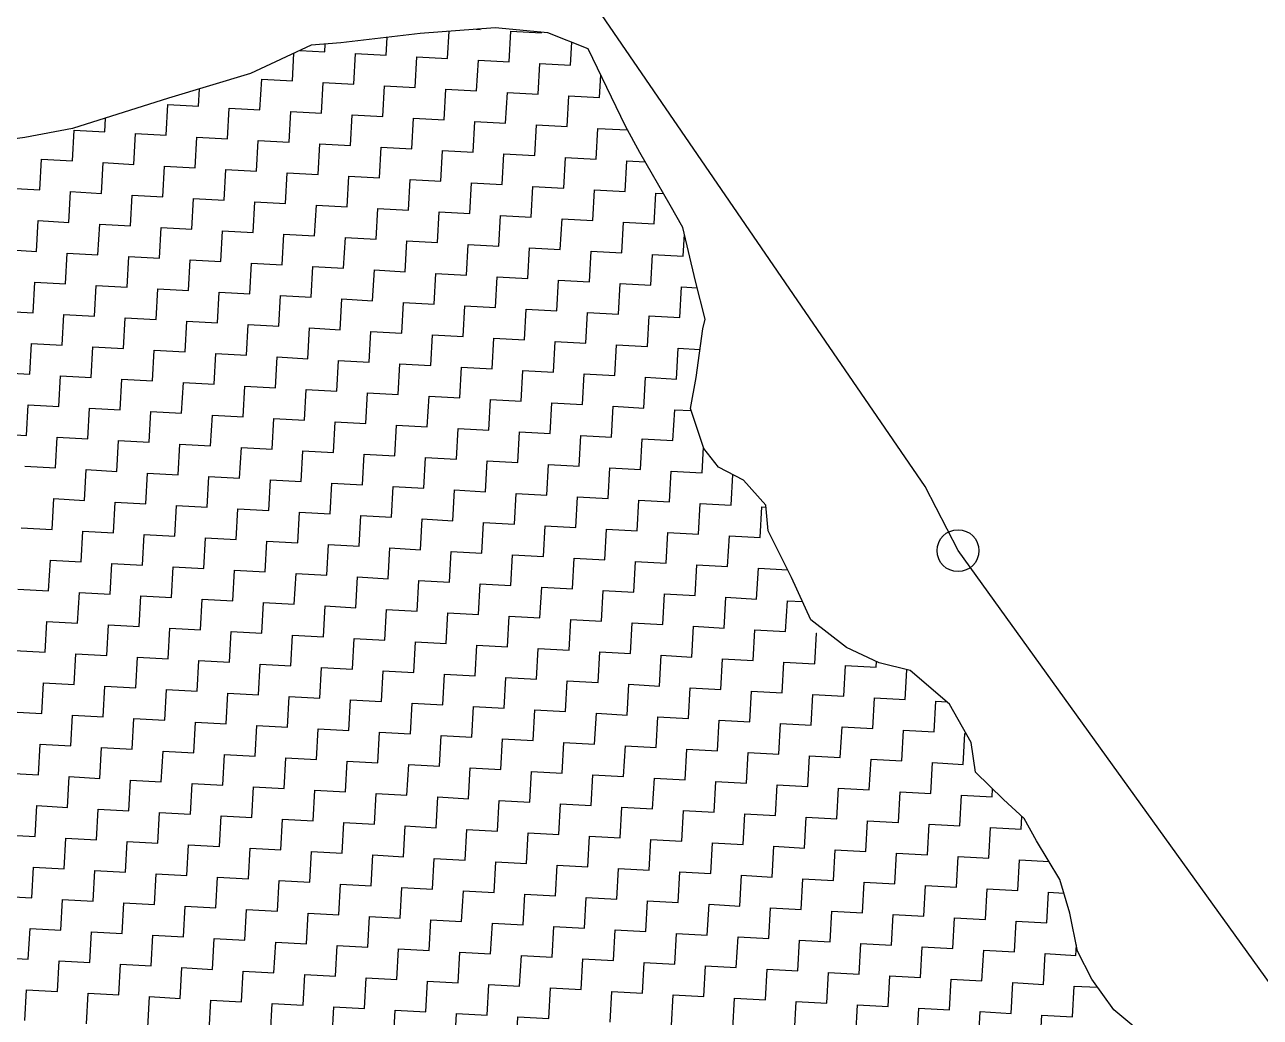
# Model space of a CAD drawing. Header units: metres. Extents: x 277693 to 281059, y 2038920 to 2043234.
# Drawn here: x 279428 to 279935, y 2042213 to 2042620 of the extents above; entities that cross this region are included whole.
import ezdxf

# ---------------------------------------------------------------- set-up
doc = ezdxf.new("R2010")
doc.units = ezdxf.units.M
doc.header["$MEASUREMENT"] = 0
doc.layers.add('POLY_HATCH', color=12, linetype='Continuous')
doc.layers.add('V_BOUND_LINE', color=7, linetype='Continuous')

msp = doc.modelspace()

# ---------------------------------------------------------------- linework, layer by layer
msp.add_circle((279810.73, 2042404.05), 8.59)
at = {"layer": 'POLY_HATCH'}
for p, q in [((279590.08, 2042616.22), (279557.62, 2042612.37)), ((279620.84, 2042618.55), (279590.08, 2042616.22)), ((279642.5, 2042616.55), (279620.84, 2042618.55)), ((279659.07, 2042609.99), (279642.5, 2042616.55)), ((279545.47, 2042611.42), (279520.53, 2042599.87)), ((279557.62, 2042612.37), (279545.47, 2042611.42)), ((279674.31, 2042578.21), (279659.07, 2042609.99)), ((279520.53, 2042599.87), (279486.91, 2042589.64)), ((279486.91, 2042589.64), (279447.54, 2042577.3)), ((279427.98, 2042573.55), (279414.99, 2042571.85)), ((279447.54, 2042577.3), (279427.98, 2042573.55)), ((279680.17, 2042567.42), (279674.31, 2042578.21)), ((279692.68, 2042545.78), (279680.17, 2042567.42)), ((279697.82, 2042536.63), (279692.68, 2042545.78)), ((279703.05, 2042514.59), (279697.82, 2042536.63)), ((279707.03, 2042499.06), (279703.05, 2042514.59)), ((279706.01, 2042495.09), (279707.03, 2042499.06)), ((279703.29, 2042475.09), (279706.01, 2042495.09)), ((279700.98, 2042462.33), (279703.29, 2042475.09)), ((279706.52, 2042445.91), (279700.98, 2042462.33)), ((279712.55, 2042438.33), (279706.52, 2042445.91)), ((279722.73, 2042432.93), (279712.55, 2042438.33)), ((279731.85, 2042422.76), (279722.73, 2042432.93)), ((279732.88, 2042412.23), (279731.85, 2042422.76)), ((279742.43, 2042393.01), (279732.88, 2042412.23)), ((279750.34, 2042375.65), (279742.43, 2042393.01)), ((279765.04, 2042364.36), (279750.34, 2042375.65)), ((279778.39, 2042357.99), (279765.04, 2042364.36)), ((279791.12, 2042354.87), (279778.39, 2042357.99)), ((279807.29, 2042341.09), (279791.12, 2042354.87)), ((279816.09, 2042325.29), (279807.29, 2042341.09)), ((279817.84, 2042313.11), (279816.09, 2042325.29)), ((279829.32, 2042302), (279817.84, 2042313.11)), ((279837.8, 2042294.17), (279829.32, 2042302)), ((279842.94, 2042285.03), (279837.8, 2042294.17)), ((279852.55, 2042269.19), (279842.94, 2042285.03)), ((279856.62, 2042255.27), (279852.55, 2042269.19)), ((279859.79, 2042239.78), (279856.62, 2042255.27)), ((279865.6, 2042228.18), (279859.79, 2042239.78)), ((279874.58, 2042215.6), (279865.6, 2042228.18)), ((279886.15, 2042206.1), (279874.58, 2042215.6))]:
    msp.add_line(p, q, dxfattribs=at)
at = {"layer": 'POLY_HATCH', "linetype": 'Continuous'}
for p, q in [((279576.2, 2042607.37), (279576.6, 2042614.62)), ((279601.39, 2042605.98), (279602.01, 2042617.12)), ((279613.14, 2042617.96), (279614.68, 2042617.88)), ((279614.68, 2042617.88), (279614.69, 2042618.08)), ((279626.58, 2042604.59), (279627.28, 2042617.18)), ((279627.28, 2042617.18), (279639.87, 2042616.49)), ((279639.87, 2042616.49), (279639.89, 2042616.79)), ((279540.92, 2042609.31), (279551.01, 2042608.76)), ((279551.01, 2042608.76), (279551.18, 2042611.87)), ((279651.77, 2042603.2), (279652.3, 2042612.67)), ((279537.72, 2042596.86), (279538.34, 2042608.12)), ((279562.91, 2042595.47), (279563.61, 2042608.06)), ((279563.61, 2042608.06), (279576.2, 2042607.37)), ((279588.1, 2042594.08), (279588.8, 2042606.67)), ((279588.8, 2042606.67), (279601.39, 2042605.98)), ((279613.29, 2042592.69), (279613.99, 2042605.28)), ((279613.99, 2042605.28), (279626.58, 2042604.59)), ((279638.48, 2042591.3), (279639.18, 2042603.89)), ((279639.18, 2042603.89), (279651.77, 2042603.2)), ((279663.67, 2042589.91), (279664.19, 2042599.31)), ((279524.43, 2042584.96), (279525.12, 2042597.55)), ((279525.12, 2042597.55), (279537.72, 2042596.86)), ((279549.62, 2042583.57), (279550.32, 2042596.16)), ((279550.32, 2042596.16), (279562.91, 2042595.47)), ((279574.81, 2042582.18), (279575.51, 2042594.77)), ((279575.51, 2042594.77), (279588.1, 2042594.08)), ((279499.24, 2042586.34), (279499.63, 2042593.51)), ((279600, 2042580.79), (279600.7, 2042593.38)), ((279600.7, 2042593.38), (279613.29, 2042592.69)), ((279625.19, 2042579.4), (279625.89, 2042591.99)), ((279625.89, 2042591.99), (279638.48, 2042591.3)), ((279650.38, 2042578.01), (279651.08, 2042590.6)), ((279651.08, 2042590.6), (279663.67, 2042589.91)), ((279485.95, 2042574.44), (279486.64, 2042587.04)), ((279486.64, 2042587.04), (279499.24, 2042586.34)), ((279511.14, 2042573.05), (279511.83, 2042585.65)), ((279511.83, 2042585.65), (279524.43, 2042584.96)), ((279536.33, 2042571.67), (279537.03, 2042584.26)), ((279537.03, 2042584.26), (279549.62, 2042583.57)), ((279460.76, 2042575.83), (279461.07, 2042581.54)), ((279561.52, 2042570.28), (279562.22, 2042582.87)), ((279562.22, 2042582.87), (279574.81, 2042582.18)), ((279586.71, 2042568.89), (279587.41, 2042581.48)), ((279587.41, 2042581.48), (279600, 2042580.79)), ((279611.9, 2042567.5), (279612.6, 2042580.09)), ((279612.6, 2042580.09), (279625.19, 2042579.4)), ((279637.09, 2042566.11), (279637.79, 2042578.7)), ((279637.79, 2042578.7), (279650.38, 2042578.01)), ((279447.47, 2042563.93), (279448.16, 2042576.53)), ((279448.16, 2042576.53), (279460.76, 2042575.83)), ((279472.66, 2042562.54), (279473.35, 2042575.14)), ((279473.35, 2042575.14), (279485.95, 2042574.44)), ((279497.85, 2042561.15), (279498.54, 2042573.75)), ((279498.54, 2042573.75), (279511.14, 2042573.05)), ((279662.28, 2042564.72), (279662.98, 2042577.31)), ((279662.98, 2042577.31), (279675.06, 2042576.65)), ((279523.04, 2042559.76), (279523.73, 2042572.36)), ((279523.73, 2042572.36), (279536.33, 2042571.67)), ((279548.23, 2042558.38), (279548.93, 2042570.97)), ((279548.93, 2042570.97), (279561.52, 2042570.28)), ((279573.42, 2042556.99), (279574.12, 2042569.58)), ((279574.12, 2042569.58), (279586.71, 2042568.89)), ((279434.18, 2042552.03), (279434.87, 2042564.63)), ((279434.87, 2042564.63), (279447.47, 2042563.93)), ((279459.37, 2042550.64), (279460.06, 2042563.24)), ((279460.06, 2042563.24), (279472.66, 2042562.54)), ((279598.61, 2042555.6), (279599.31, 2042568.19)), ((279599.31, 2042568.19), (279611.9, 2042567.5)), ((279623.8, 2042554.21), (279624.5, 2042566.8)), ((279624.5, 2042566.8), (279637.09, 2042566.11)), ((279648.99, 2042552.82), (279649.69, 2042565.41)), ((279649.69, 2042565.41), (279662.28, 2042564.72)), ((279674.18, 2042551.43), (279674.88, 2042564.02)), ((279674.88, 2042564.02), (279682.37, 2042563.61)), ((279484.56, 2042549.25), (279485.25, 2042561.85)), ((279485.25, 2042561.85), (279497.85, 2042561.15)), ((279509.75, 2042547.86), (279510.44, 2042560.46)), ((279510.44, 2042560.46), (279523.04, 2042559.76)), ((279534.94, 2042546.47), (279535.64, 2042559.07)), ((279535.64, 2042559.07), (279548.23, 2042558.38)), ((279560.13, 2042545.09), (279560.83, 2042557.68)), ((279560.83, 2042557.68), (279573.42, 2042556.99)), ((279585.32, 2042543.7), (279586.02, 2042556.29)), ((279586.02, 2042556.29), (279598.61, 2042555.6)), ((279610.51, 2042542.31), (279611.21, 2042554.9)), ((279611.21, 2042554.9), (279623.8, 2042554.21)), ((279635.7, 2042540.92), (279636.4, 2042553.51)), ((279636.4, 2042553.51), (279648.99, 2042552.82)), ((279421.58, 2042552.73), (279434.18, 2042552.03)), ((279446.08, 2042538.74), (279446.77, 2042551.34)), ((279446.77, 2042551.34), (279459.37, 2042550.64)), ((279471.27, 2042537.35), (279471.96, 2042549.95)), ((279471.96, 2042549.95), (279484.56, 2042549.25)), ((279496.46, 2042535.96), (279497.15, 2042548.56)), ((279497.15, 2042548.56), (279509.75, 2042547.86)), ((279660.89, 2042539.53), (279661.59, 2042552.12)), ((279661.59, 2042552.12), (279674.18, 2042551.43)), ((279686.09, 2042538.14), (279686.78, 2042550.73)), ((279686.78, 2042550.73), (279689.91, 2042550.56)), ((279521.65, 2042534.57), (279522.35, 2042547.17)), ((279522.35, 2042547.17), (279534.94, 2042546.47)), ((279546.84, 2042533.18), (279547.54, 2042545.78)), ((279547.54, 2042545.78), (279560.13, 2042545.09)), ((279572.03, 2042531.8), (279572.73, 2042544.39)), ((279572.73, 2042544.39), (279585.32, 2042543.7)), ((279597.22, 2042530.41), (279597.92, 2042543)), ((279597.92, 2042543), (279610.51, 2042542.31)), ((279432.79, 2042526.84), (279433.48, 2042539.44)), ((279433.48, 2042539.44), (279446.08, 2042538.74)), ((279457.98, 2042525.45), (279458.67, 2042538.05)), ((279458.67, 2042538.05), (279471.27, 2042537.35)), ((279622.41, 2042529.02), (279623.11, 2042541.61)), ((279623.11, 2042541.61), (279635.7, 2042540.92)), ((279647.6, 2042527.63), (279648.3, 2042540.22)), ((279648.3, 2042540.22), (279660.89, 2042539.53)), ((279672.8, 2042526.24), (279673.49, 2042538.83)), ((279673.49, 2042538.83), (279686.09, 2042538.14)), ((279483.17, 2042524.06), (279483.86, 2042536.66)), ((279483.86, 2042536.66), (279496.46, 2042535.96)), ((279508.36, 2042522.67), (279509.06, 2042535.27)), ((279509.06, 2042535.27), (279521.65, 2042534.57)), ((279533.55, 2042521.28), (279534.25, 2042533.88)), ((279534.25, 2042533.88), (279546.84, 2042533.18)), ((279697.99, 2042524.85), (279698.48, 2042533.83)), ((279558.74, 2042519.89), (279559.44, 2042532.49)), ((279559.44, 2042532.49), (279572.03, 2042531.8)), ((279583.93, 2042518.5), (279584.63, 2042531.1)), ((279584.63, 2042531.1), (279597.22, 2042530.41)), ((279609.12, 2042517.12), (279609.82, 2042529.71)), ((279609.82, 2042529.71), (279622.41, 2042529.02)), ((279634.31, 2042515.73), (279635.01, 2042528.32)), ((279635.01, 2042528.32), (279647.6, 2042527.63)), ((279420.19, 2042527.54), (279432.79, 2042526.84)), ((279444.69, 2042513.55), (279445.38, 2042526.15)), ((279445.38, 2042526.15), (279457.98, 2042525.45)), ((279469.88, 2042512.16), (279470.57, 2042524.76)), ((279470.57, 2042524.76), (279483.17, 2042524.06)), ((279495.07, 2042510.77), (279495.77, 2042523.37)), ((279495.77, 2042523.37), (279508.36, 2042522.67)), ((279659.51, 2042514.34), (279660.2, 2042526.93)), ((279660.2, 2042526.93), (279672.8, 2042526.24)), ((279684.7, 2042512.95), (279685.39, 2042525.54)), ((279685.39, 2042525.54), (279697.99, 2042524.85)), ((279520.26, 2042509.38), (279520.96, 2042521.98)), ((279520.96, 2042521.98), (279533.55, 2042521.28)), ((279545.45, 2042507.99), (279546.15, 2042520.59)), ((279546.15, 2042520.59), (279558.74, 2042519.89)), ((279570.64, 2042506.6), (279571.34, 2042519.2)), ((279571.34, 2042519.2), (279583.93, 2042518.5)), ((279595.83, 2042505.21), (279596.53, 2042517.81)), ((279596.53, 2042517.81), (279609.12, 2042517.12)), ((279431.4, 2042501.65), (279432.09, 2042514.25)), ((279432.09, 2042514.25), (279444.69, 2042513.55)), ((279456.59, 2042500.26), (279457.28, 2042512.86)), ((279457.28, 2042512.86), (279469.88, 2042512.16)), ((279621.02, 2042503.83), (279621.72, 2042516.42)), ((279621.72, 2042516.42), (279634.31, 2042515.73)), ((279646.22, 2042502.44), (279646.91, 2042515.03)), ((279646.91, 2042515.03), (279659.51, 2042514.34)), ((279671.41, 2042501.05), (279672.1, 2042513.64)), ((279672.1, 2042513.64), (279684.7, 2042512.95)), ((279481.78, 2042498.87), (279482.48, 2042511.47)), ((279482.48, 2042511.47), (279495.07, 2042510.77)), ((279506.97, 2042497.48), (279507.67, 2042510.08)), ((279507.67, 2042510.08), (279520.26, 2042509.38)), ((279532.16, 2042496.09), (279532.86, 2042508.69)), ((279532.86, 2042508.69), (279545.45, 2042507.99)), ((279696.6, 2042499.66), (279697.29, 2042512.25)), ((279697.29, 2042512.25), (279703.74, 2042511.9)), ((279557.35, 2042494.7), (279558.05, 2042507.3)), ((279558.05, 2042507.3), (279570.64, 2042506.6)), ((279582.54, 2042493.31), (279583.24, 2042505.91)), ((279583.24, 2042505.91), (279595.83, 2042505.21)), ((279607.73, 2042491.92), (279608.43, 2042504.52)), ((279608.43, 2042504.52), (279621.02, 2042503.83)), ((279632.93, 2042490.54), (279633.62, 2042503.13)), ((279633.62, 2042503.13), (279646.22, 2042502.44)), ((279418.8, 2042502.35), (279431.4, 2042501.65)), ((279443.3, 2042488.36), (279443.99, 2042500.96)), ((279443.99, 2042500.96), (279456.59, 2042500.26)), ((279468.49, 2042486.97), (279469.19, 2042499.57)), ((279469.19, 2042499.57), (279481.78, 2042498.87)), ((279493.68, 2042485.58), (279494.38, 2042498.18)), ((279494.38, 2042498.18), (279506.97, 2042497.48)), ((279658.12, 2042489.15), (279658.81, 2042501.74)), ((279658.81, 2042501.74), (279671.41, 2042501.05)), ((279683.31, 2042487.76), (279684, 2042500.35)), ((279684, 2042500.35), (279696.6, 2042499.66)), ((279518.87, 2042484.19), (279519.57, 2042496.79)), ((279519.57, 2042496.79), (279532.16, 2042496.09)), ((279544.06, 2042482.8), (279544.76, 2042495.4)), ((279544.76, 2042495.4), (279557.35, 2042494.7)), ((279569.25, 2042481.41), (279569.95, 2042494.01)), ((279569.95, 2042494.01), (279582.54, 2042493.31)), ((279594.44, 2042480.02), (279595.14, 2042492.62)), ((279595.14, 2042492.62), (279607.73, 2042491.92)), ((279430.01, 2042476.46), (279430.7, 2042489.05)), ((279430.7, 2042489.05), (279443.3, 2042488.36)), ((279455.2, 2042475.07), (279455.9, 2042487.67)), ((279455.9, 2042487.67), (279468.49, 2042486.97)), ((279619.64, 2042478.63), (279620.33, 2042491.23)), ((279620.33, 2042491.23), (279632.93, 2042490.54)), ((279644.83, 2042477.25), (279645.52, 2042489.84)), ((279645.52, 2042489.84), (279658.12, 2042489.15)), ((279670.02, 2042475.86), (279670.71, 2042488.45)), ((279670.71, 2042488.45), (279683.31, 2042487.76)), ((279480.39, 2042473.68), (279481.09, 2042486.28)), ((279481.09, 2042486.28), (279493.68, 2042485.58)), ((279505.58, 2042472.29), (279506.28, 2042484.89)), ((279506.28, 2042484.89), (279518.87, 2042484.19)), ((279530.77, 2042470.9), (279531.47, 2042483.5)), ((279531.47, 2042483.5), (279544.06, 2042482.8)), ((279695.21, 2042474.47), (279695.9, 2042487.06)), ((279695.9, 2042487.06), (279704.85, 2042486.57)), ((279417.41, 2042477.15), (279430.01, 2042476.46)), ((279555.96, 2042469.51), (279556.66, 2042482.11)), ((279556.66, 2042482.11), (279569.25, 2042481.41)), ((279581.15, 2042468.12), (279581.85, 2042480.72)), ((279581.85, 2042480.72), (279594.44, 2042480.02)), ((279606.35, 2042466.73), (279607.04, 2042479.33)), ((279607.04, 2042479.33), (279619.64, 2042478.63)), ((279631.54, 2042465.34), (279632.23, 2042477.94)), ((279632.23, 2042477.94), (279644.83, 2042477.25)), ((279441.91, 2042463.17), (279442.61, 2042475.76)), ((279442.61, 2042475.76), (279455.2, 2042475.07)), ((279467.1, 2042461.78), (279467.8, 2042474.38)), ((279467.8, 2042474.38), (279480.39, 2042473.68)), ((279492.29, 2042460.39), (279492.99, 2042472.99)), ((279492.99, 2042472.99), (279505.58, 2042472.29)), ((279656.73, 2042463.96), (279657.42, 2042476.55)), ((279657.42, 2042476.55), (279670.02, 2042475.86)), ((279681.92, 2042462.57), (279682.61, 2042475.16)), ((279682.61, 2042475.16), (279695.21, 2042474.47)), ((279517.48, 2042459), (279518.18, 2042471.6)), ((279518.18, 2042471.6), (279530.77, 2042470.9)), ((279542.67, 2042457.61), (279543.37, 2042470.21)), ((279543.37, 2042470.21), (279555.96, 2042469.51)), ((279567.86, 2042456.22), (279568.56, 2042468.82)), ((279568.56, 2042468.82), (279581.15, 2042468.12)), ((279593.06, 2042454.83), (279593.75, 2042467.43)), ((279593.75, 2042467.43), (279606.35, 2042466.73)), ((279428.62, 2042451.27), (279429.32, 2042463.86)), ((279429.32, 2042463.86), (279441.91, 2042463.17)), ((279453.81, 2042449.88), (279454.51, 2042462.47)), ((279454.51, 2042462.47), (279467.1, 2042461.78)), ((279618.25, 2042453.44), (279618.94, 2042466.04)), ((279618.94, 2042466.04), (279631.54, 2042465.34)), ((279643.44, 2042452.05), (279644.13, 2042464.65)), ((279644.13, 2042464.65), (279656.73, 2042463.96)), ((279668.63, 2042450.67), (279669.32, 2042463.26)), ((279669.32, 2042463.26), (279681.92, 2042462.57)), ((279479, 2042448.49), (279479.7, 2042461.09)), ((279479.7, 2042461.09), (279492.29, 2042460.39)), ((279504.19, 2042447.1), (279504.89, 2042459.7)), ((279504.89, 2042459.7), (279517.48, 2042459)), ((279529.38, 2042445.71), (279530.08, 2042458.31)), ((279530.08, 2042458.31), (279542.67, 2042457.61)), ((279554.57, 2042444.32), (279555.27, 2042456.92)), ((279555.27, 2042456.92), (279567.86, 2042456.22)), ((279693.82, 2042449.28), (279694.51, 2042461.87)), ((279694.51, 2042461.87), (279701.26, 2042461.5)), ((279416.03, 2042451.96), (279428.62, 2042451.27)), ((279579.77, 2042442.93), (279580.46, 2042455.53)), ((279580.46, 2042455.53), (279593.06, 2042454.83)), ((279604.96, 2042441.54), (279605.65, 2042454.14)), ((279605.65, 2042454.14), (279618.25, 2042453.44)), ((279630.15, 2042440.15), (279630.84, 2042452.75)), ((279630.84, 2042452.75), (279643.44, 2042452.05)), ((279440.52, 2042437.98), (279441.22, 2042450.57)), ((279441.22, 2042450.57), (279453.81, 2042449.88)), ((279465.71, 2042436.59), (279466.41, 2042449.18)), ((279466.41, 2042449.18), (279479, 2042448.49)), ((279490.9, 2042435.2), (279491.6, 2042447.8)), ((279491.6, 2042447.8), (279504.19, 2042447.1)), ((279655.34, 2042438.76), (279656.03, 2042451.36)), ((279656.03, 2042451.36), (279668.63, 2042450.67)), ((279680.53, 2042437.38), (279681.22, 2042449.97)), ((279681.22, 2042449.97), (279693.82, 2042449.28)), ((279516.09, 2042433.81), (279516.79, 2042446.41)), ((279516.79, 2042446.41), (279529.38, 2042445.71)), ((279541.28, 2042432.42), (279541.98, 2042445.02)), ((279541.98, 2042445.02), (279554.57, 2042444.32)), ((279566.48, 2042431.03), (279567.17, 2042443.63)), ((279567.17, 2042443.63), (279579.77, 2042442.93)), ((279591.67, 2042429.64), (279592.36, 2042442.24)), ((279592.36, 2042442.24), (279604.96, 2042441.54)), ((279705.72, 2042435.99), (279706.3, 2042446.55)), ((279427.93, 2042438.67), (279440.52, 2042437.98)), ((279452.42, 2042424.69), (279453.12, 2042437.28)), ((279453.12, 2042437.28), (279465.71, 2042436.59)), ((279616.86, 2042428.25), (279617.55, 2042440.85)), ((279617.55, 2042440.85), (279630.15, 2042440.15)), ((279642.05, 2042426.86), (279642.74, 2042439.46)), ((279642.74, 2042439.46), (279655.34, 2042438.76)), ((279667.24, 2042425.47), (279667.93, 2042438.07)), ((279667.93, 2042438.07), (279680.53, 2042437.38)), ((279692.43, 2042424.09), (279693.12, 2042436.68)), ((279693.12, 2042436.68), (279705.72, 2042435.99)), ((279477.61, 2042423.3), (279478.31, 2042435.89)), ((279478.31, 2042435.89), (279490.9, 2042435.2)), ((279502.8, 2042421.91), (279503.5, 2042434.51)), ((279503.5, 2042434.51), (279516.09, 2042433.81)), ((279527.99, 2042420.52), (279528.69, 2042433.12)), ((279528.69, 2042433.12), (279541.28, 2042432.42)), ((279553.18, 2042419.13), (279553.88, 2042431.73)), ((279553.88, 2042431.73), (279566.48, 2042431.03)), ((279717.62, 2042422.7), (279718.31, 2042435.27)), ((279578.38, 2042417.74), (279579.07, 2042430.34)), ((279579.07, 2042430.34), (279591.67, 2042429.64)), ((279603.57, 2042416.35), (279604.26, 2042428.95)), ((279604.26, 2042428.95), (279616.86, 2042428.25)), ((279628.76, 2042414.96), (279629.45, 2042427.56)), ((279629.45, 2042427.56), (279642.05, 2042426.86)), ((279439.13, 2042412.79), (279439.83, 2042425.38)), ((279439.83, 2042425.38), (279452.42, 2042424.69)), ((279464.32, 2042411.4), (279465.02, 2042423.99)), ((279465.02, 2042423.99), (279477.61, 2042423.3)), ((279489.51, 2042410.01), (279490.21, 2042422.6)), ((279490.21, 2042422.6), (279502.8, 2042421.91)), ((279653.95, 2042413.57), (279654.64, 2042426.17)), ((279654.64, 2042426.17), (279667.24, 2042425.47)), ((279679.14, 2042412.18), (279679.83, 2042424.78)), ((279679.83, 2042424.78), (279692.43, 2042424.09)), ((279704.33, 2042410.8), (279705.02, 2042423.39)), ((279705.02, 2042423.39), (279717.62, 2042422.7)), ((279729.52, 2042409.41), (279730.22, 2042422)), ((279730.22, 2042422), (279731.93, 2042421.91)), ((279514.7, 2042408.62), (279515.4, 2042421.22)), ((279515.4, 2042421.22), (279527.99, 2042420.52)), ((279539.89, 2042407.23), (279540.59, 2042419.83)), ((279540.59, 2042419.83), (279553.18, 2042419.13)), ((279565.09, 2042405.84), (279565.78, 2042418.44)), ((279565.78, 2042418.44), (279578.38, 2042417.74)), ((279590.28, 2042404.45), (279590.97, 2042417.05)), ((279590.97, 2042417.05), (279603.57, 2042416.35)), ((279426.54, 2042413.48), (279439.13, 2042412.79)), ((279451.03, 2042399.5), (279451.73, 2042412.09)), ((279451.73, 2042412.09), (279464.32, 2042411.4)), ((279615.47, 2042403.06), (279616.16, 2042415.66)), ((279616.16, 2042415.66), (279628.76, 2042414.96)), ((279640.66, 2042401.67), (279641.35, 2042414.27)), ((279641.35, 2042414.27), (279653.95, 2042413.57)), ((279665.85, 2042400.28), (279666.54, 2042412.88)), ((279666.54, 2042412.88), (279679.14, 2042412.18)), ((279691.04, 2042398.89), (279691.73, 2042411.49)), ((279691.73, 2042411.49), (279704.33, 2042410.8)), ((279476.22, 2042398.11), (279476.92, 2042410.7)), ((279476.92, 2042410.7), (279489.51, 2042410.01)), ((279501.41, 2042396.72), (279502.11, 2042409.31)), ((279502.11, 2042409.31), (279514.7, 2042408.62)), ((279526.6, 2042395.33), (279527.3, 2042407.93)), ((279527.3, 2042407.93), (279539.89, 2042407.23)), ((279551.8, 2042393.94), (279552.49, 2042406.54)), ((279552.49, 2042406.54), (279565.09, 2042405.84)), ((279716.23, 2042397.5), (279716.93, 2042410.1)), ((279716.93, 2042410.1), (279729.52, 2042409.41)), ((279576.99, 2042392.55), (279577.68, 2042405.15)), ((279577.68, 2042405.15), (279590.28, 2042404.45)), ((279602.18, 2042391.16), (279602.87, 2042403.76)), ((279602.87, 2042403.76), (279615.47, 2042403.06)), ((279627.37, 2042389.77), (279628.06, 2042402.37)), ((279628.06, 2042402.37), (279640.66, 2042401.67)), ((279437.74, 2042387.6), (279438.44, 2042400.19)), ((279438.44, 2042400.19), (279451.03, 2042399.5)), ((279462.93, 2042386.21), (279463.63, 2042398.8)), ((279463.63, 2042398.8), (279476.22, 2042398.11)), ((279488.12, 2042384.82), (279488.82, 2042397.41)), ((279488.82, 2042397.41), (279501.41, 2042396.72)), ((279513.31, 2042383.43), (279514.01, 2042396.02)), ((279514.01, 2042396.02), (279526.6, 2042395.33)), ((279652.56, 2042388.38), (279653.25, 2042400.98)), ((279653.25, 2042400.98), (279665.85, 2042400.28)), ((279677.75, 2042386.99), (279678.44, 2042399.59)), ((279678.44, 2042399.59), (279691.04, 2042398.89)), ((279702.94, 2042385.6), (279703.64, 2042398.2)), ((279703.64, 2042398.2), (279716.23, 2042397.5)), ((279728.13, 2042384.21), (279728.83, 2042396.81)), ((279728.83, 2042396.81), (279740.87, 2042396.15)), ((279538.51, 2042382.04), (279539.2, 2042394.64)), ((279539.2, 2042394.64), (279551.8, 2042393.94)), ((279563.7, 2042380.65), (279564.39, 2042393.25)), ((279564.39, 2042393.25), (279576.99, 2042392.55)), ((279588.89, 2042379.26), (279589.58, 2042391.86)), ((279589.58, 2042391.86), (279602.18, 2042391.16)), ((279425.15, 2042388.29), (279437.74, 2042387.6)), ((279449.64, 2042374.31), (279450.34, 2042386.9)), ((279450.34, 2042386.9), (279462.93, 2042386.21)), ((279614.08, 2042377.87), (279614.77, 2042390.47)), ((279614.77, 2042390.47), (279627.37, 2042389.77)), ((279639.27, 2042376.48), (279639.96, 2042389.08)), ((279639.96, 2042389.08), (279652.56, 2042388.38)), ((279664.46, 2042375.09), (279665.15, 2042387.69)), ((279665.15, 2042387.69), (279677.75, 2042386.99)), ((279689.65, 2042373.7), (279690.34, 2042386.3)), ((279690.34, 2042386.3), (279702.94, 2042385.6)), ((279474.83, 2042372.92), (279475.53, 2042385.51)), ((279475.53, 2042385.51), (279488.12, 2042384.82)), ((279500.02, 2042371.53), (279500.72, 2042384.12)), ((279500.72, 2042384.12), (279513.31, 2042383.43)), ((279525.22, 2042370.14), (279525.91, 2042382.73)), ((279525.91, 2042382.73), (279538.51, 2042382.04)), ((279550.41, 2042368.75), (279551.1, 2042381.35)), ((279551.1, 2042381.35), (279563.7, 2042380.65)), ((279714.84, 2042372.31), (279715.54, 2042384.91)), ((279715.54, 2042384.91), (279728.13, 2042384.21)), ((279740.03, 2042370.92), (279740.73, 2042383.52)), ((279740.73, 2042383.52), (279746.91, 2042383.18)), ((279575.6, 2042367.36), (279576.29, 2042379.96)), ((279576.29, 2042379.96), (279588.89, 2042379.26)), ((279600.79, 2042365.97), (279601.48, 2042378.57)), ((279601.48, 2042378.57), (279614.08, 2042377.87)), ((279625.98, 2042364.58), (279626.67, 2042377.18)), ((279626.67, 2042377.18), (279639.27, 2042376.48)), ((279651.17, 2042363.19), (279651.86, 2042375.79)), ((279651.86, 2042375.79), (279664.46, 2042375.09)), ((279436.35, 2042362.41), (279437.05, 2042375)), ((279437.05, 2042375), (279449.64, 2042374.31)), ((279461.54, 2042361.02), (279462.24, 2042373.61)), ((279462.24, 2042373.61), (279474.83, 2042372.92)), ((279486.73, 2042359.63), (279487.43, 2042372.22)), ((279487.43, 2042372.22), (279500.02, 2042371.53)), ((279511.93, 2042358.24), (279512.62, 2042370.83)), ((279512.62, 2042370.83), (279525.22, 2042370.14)), ((279676.36, 2042361.8), (279677.05, 2042374.4)), ((279677.05, 2042374.4), (279689.65, 2042373.7)), ((279701.55, 2042360.41), (279702.25, 2042373.01)), ((279702.25, 2042373.01), (279714.84, 2042372.31)), ((279726.74, 2042359.02), (279727.44, 2042371.62)), ((279727.44, 2042371.62), (279740.03, 2042370.92)), ((279537.12, 2042356.85), (279537.81, 2042369.44)), ((279537.81, 2042369.44), (279550.41, 2042368.75)), ((279562.31, 2042355.46), (279563, 2042368.05)), ((279563, 2042368.05), (279575.6, 2042367.36)), ((279587.5, 2042354.07), (279588.19, 2042366.67)), ((279588.19, 2042366.67), (279600.79, 2042365.97)), ((279751.93, 2042357.63), (279752.63, 2042370.23)), ((279752.63, 2042370.23), (279752.82, 2042370.22)), ((279423.76, 2042363.1), (279436.35, 2042362.41)), ((279448.25, 2042349.12), (279448.95, 2042361.71)), ((279448.95, 2042361.71), (279461.54, 2042361.02)), ((279612.69, 2042352.68), (279613.38, 2042365.28)), ((279613.38, 2042365.28), (279625.98, 2042364.58)), ((279637.88, 2042351.29), (279638.57, 2042363.89)), ((279638.57, 2042363.89), (279651.17, 2042363.19)), ((279663.07, 2042349.9), (279663.76, 2042362.5)), ((279663.76, 2042362.5), (279676.36, 2042361.8)), ((279688.26, 2042348.51), (279688.96, 2042361.11)), ((279688.96, 2042361.11), (279701.55, 2042360.41)), ((279473.44, 2042347.73), (279474.14, 2042360.32)), ((279474.14, 2042360.32), (279486.73, 2042359.63)), ((279498.64, 2042346.34), (279499.33, 2042358.93)), ((279499.33, 2042358.93), (279511.93, 2042358.24)), ((279523.83, 2042344.95), (279524.52, 2042357.54)), ((279524.52, 2042357.54), (279537.12, 2042356.85)), ((279549.02, 2042343.56), (279549.71, 2042356.15)), ((279549.71, 2042356.15), (279562.31, 2042355.46)), ((279713.45, 2042347.12), (279714.15, 2042359.72)), ((279714.15, 2042359.72), (279726.74, 2042359.02)), ((279738.64, 2042345.73), (279739.34, 2042358.33)), ((279739.34, 2042358.33), (279751.93, 2042357.63)), ((279763.83, 2042344.34), (279764.53, 2042356.94)), ((279764.53, 2042356.94), (279777.12, 2042356.25)), ((279777.12, 2042356.25), (279777.25, 2042358.53)), ((279574.21, 2042342.17), (279574.9, 2042354.76)), ((279574.9, 2042354.76), (279587.5, 2042354.07)), ((279599.4, 2042340.78), (279600.09, 2042353.38)), ((279600.09, 2042353.38), (279612.69, 2042352.68)), ((279624.59, 2042339.39), (279625.28, 2042351.99)), ((279625.28, 2042351.99), (279637.88, 2042351.29)), ((279649.78, 2042338), (279650.47, 2042350.6)), ((279650.47, 2042350.6), (279663.07, 2042349.9)), ((279789.02, 2042342.96), (279789.7, 2042355.22)), ((279434.96, 2042337.22), (279435.66, 2042349.81)), ((279435.66, 2042349.81), (279448.25, 2042349.12)), ((279460.15, 2042335.83), (279460.85, 2042348.42)), ((279460.85, 2042348.42), (279473.44, 2042347.73)), ((279485.35, 2042334.44), (279486.04, 2042347.03)), ((279486.04, 2042347.03), (279498.64, 2042346.34)), ((279510.54, 2042333.05), (279511.23, 2042345.64)), ((279511.23, 2042345.64), (279523.83, 2042344.95)), ((279674.97, 2042336.61), (279675.67, 2042349.21)), ((279675.67, 2042349.21), (279688.26, 2042348.51)), ((279700.16, 2042335.22), (279700.86, 2042347.82)), ((279700.86, 2042347.82), (279713.45, 2042347.12)), ((279725.35, 2042333.83), (279726.05, 2042346.43)), ((279726.05, 2042346.43), (279738.64, 2042345.73)), ((279535.73, 2042331.66), (279536.42, 2042344.25)), ((279536.42, 2042344.25), (279549.02, 2042343.56)), ((279560.92, 2042330.27), (279561.61, 2042342.86)), ((279561.61, 2042342.86), (279574.21, 2042342.17)), ((279586.11, 2042328.88), (279586.8, 2042341.47)), ((279586.8, 2042341.47), (279599.4, 2042340.78)), ((279750.54, 2042332.44), (279751.24, 2042345.04)), ((279751.24, 2042345.04), (279763.83, 2042344.34)), ((279775.73, 2042331.05), (279776.43, 2042343.65)), ((279776.43, 2042343.65), (279789.02, 2042342.96)), ((279800.92, 2042329.67), (279801.62, 2042342.26)), ((279801.62, 2042342.26), (279806.21, 2042342.01)), ((279422.37, 2042337.91), (279434.96, 2042337.22)), ((279446.86, 2042323.93), (279447.56, 2042336.52)), ((279447.56, 2042336.52), (279460.15, 2042335.83)), ((279611.3, 2042327.49), (279611.99, 2042340.09)), ((279611.99, 2042340.09), (279624.59, 2042339.39)), ((279636.49, 2042326.1), (279637.18, 2042338.7)), ((279637.18, 2042338.7), (279649.78, 2042338)), ((279661.68, 2042324.71), (279662.38, 2042337.31)), ((279662.38, 2042337.31), (279674.97, 2042336.61)), ((279686.87, 2042323.32), (279687.57, 2042335.92)), ((279687.57, 2042335.92), (279700.16, 2042335.22)), ((279472.06, 2042322.54), (279472.75, 2042335.13)), ((279472.75, 2042335.13), (279485.35, 2042334.44)), ((279497.25, 2042321.15), (279497.94, 2042333.74)), ((279497.94, 2042333.74), (279510.54, 2042333.05)), ((279522.44, 2042319.76), (279523.13, 2042332.35)), ((279523.13, 2042332.35), (279535.73, 2042331.66)), ((279547.63, 2042318.37), (279548.32, 2042330.96)), ((279548.32, 2042330.96), (279560.92, 2042330.27)), ((279712.06, 2042321.93), (279712.76, 2042334.53)), ((279712.76, 2042334.53), (279725.35, 2042333.83)), ((279737.25, 2042320.54), (279737.95, 2042333.14)), ((279737.95, 2042333.14), (279750.54, 2042332.44)), ((279762.44, 2042319.15), (279763.14, 2042331.75)), ((279763.14, 2042331.75), (279775.73, 2042331.05)), ((279787.63, 2042317.76), (279788.33, 2042330.36)), ((279788.33, 2042330.36), (279800.92, 2042329.67)), ((279572.82, 2042316.98), (279573.51, 2042329.57)), ((279573.51, 2042329.57), (279586.11, 2042328.88)), ((279598.01, 2042315.59), (279598.7, 2042328.18)), ((279598.7, 2042328.18), (279611.3, 2042327.49)), ((279623.2, 2042314.2), (279623.89, 2042326.8)), ((279623.89, 2042326.8), (279636.49, 2042326.1)), ((279648.39, 2042312.81), (279649.09, 2042325.41)), ((279649.09, 2042325.41), (279661.68, 2042324.71)), ((279812.83, 2042316.38), (279813.52, 2042328.97)), ((279813.52, 2042328.97), (279814.06, 2042328.94)), ((279433.57, 2042312.02), (279434.27, 2042324.62)), ((279434.27, 2042324.62), (279446.86, 2042323.93)), ((279458.77, 2042310.64), (279459.46, 2042323.23)), ((279459.46, 2042323.23), (279472.06, 2042322.54)), ((279483.96, 2042309.25), (279484.65, 2042321.84)), ((279484.65, 2042321.84), (279497.25, 2042321.15)), ((279509.15, 2042307.86), (279509.84, 2042320.45)), ((279509.84, 2042320.45), (279522.44, 2042319.76)), ((279673.58, 2042311.42), (279674.28, 2042324.02)), ((279674.28, 2042324.02), (279686.87, 2042323.32)), ((279698.77, 2042310.03), (279699.47, 2042322.63)), ((279699.47, 2042322.63), (279712.06, 2042321.93)), ((279723.96, 2042308.64), (279724.66, 2042321.24)), ((279724.66, 2042321.24), (279737.25, 2042320.54)), ((279534.34, 2042306.47), (279535.03, 2042319.06)), ((279535.03, 2042319.06), (279547.63, 2042318.37)), ((279559.53, 2042305.08), (279560.22, 2042317.67)), ((279560.22, 2042317.67), (279572.82, 2042316.98)), ((279584.72, 2042303.69), (279585.41, 2042316.28)), ((279585.41, 2042316.28), (279598.01, 2042315.59)), ((279749.15, 2042307.25), (279749.85, 2042319.85)), ((279749.85, 2042319.85), (279762.44, 2042319.15)), ((279774.34, 2042305.86), (279775.04, 2042318.46)), ((279775.04, 2042318.46), (279787.63, 2042317.76)), ((279799.54, 2042304.47), (279800.23, 2042317.07)), ((279800.23, 2042317.07), (279812.83, 2042316.38)), ((279420.98, 2042312.72), (279433.57, 2042312.02)), ((279445.48, 2042298.73), (279446.17, 2042311.33)), ((279446.17, 2042311.33), (279458.77, 2042310.64)), ((279470.67, 2042297.35), (279471.36, 2042309.94)), ((279471.36, 2042309.94), (279483.96, 2042309.25)), ((279609.91, 2042302.3), (279610.6, 2042314.89)), ((279610.6, 2042314.89), (279623.2, 2042314.2)), ((279635.1, 2042300.91), (279635.8, 2042313.51)), ((279635.8, 2042313.51), (279648.39, 2042312.81)), ((279660.29, 2042299.52), (279660.99, 2042312.12)), ((279660.99, 2042312.12), (279673.58, 2042311.42)), ((279685.48, 2042298.13), (279686.18, 2042310.73)), ((279686.18, 2042310.73), (279698.77, 2042310.03)), ((279495.86, 2042295.96), (279496.55, 2042308.55)), ((279496.55, 2042308.55), (279509.15, 2042307.86)), ((279521.05, 2042294.57), (279521.74, 2042307.16)), ((279521.74, 2042307.16), (279534.34, 2042306.47)), ((279546.24, 2042293.18), (279546.93, 2042305.77)), ((279546.93, 2042305.77), (279559.53, 2042305.08)), ((279710.67, 2042296.74), (279711.37, 2042309.34)), ((279711.37, 2042309.34), (279723.96, 2042308.64)), ((279735.86, 2042295.35), (279736.56, 2042307.95)), ((279736.56, 2042307.95), (279749.15, 2042307.25)), ((279761.05, 2042293.96), (279761.75, 2042306.56)), ((279761.75, 2042306.56), (279774.34, 2042305.86)), ((279786.25, 2042292.57), (279786.94, 2042305.17)), ((279786.94, 2042305.17), (279799.54, 2042304.47)), ((279824.73, 2042303.09), (279824.9, 2042306.28)), ((279571.43, 2042291.79), (279572.12, 2042304.38)), ((279572.12, 2042304.38), (279584.72, 2042303.69)), ((279596.62, 2042290.4), (279597.31, 2042302.99)), ((279597.31, 2042302.99), (279609.91, 2042302.3)), ((279621.81, 2042289.01), (279622.51, 2042301.6)), ((279622.51, 2042301.6), (279635.1, 2042300.91)), ((279647, 2042287.62), (279647.7, 2042300.22)), ((279647.7, 2042300.22), (279660.29, 2042299.52)), ((279811.44, 2042291.18), (279812.13, 2042303.78)), ((279812.13, 2042303.78), (279824.73, 2042303.09)), ((279432.18, 2042286.83), (279432.88, 2042299.43)), ((279432.88, 2042299.43), (279445.48, 2042298.73)), ((279457.38, 2042285.44), (279458.07, 2042298.04)), ((279458.07, 2042298.04), (279470.67, 2042297.35)), ((279482.57, 2042284.06), (279483.26, 2042296.65)), ((279483.26, 2042296.65), (279495.86, 2042295.96)), ((279507.76, 2042282.67), (279508.45, 2042295.26)), ((279508.45, 2042295.26), (279521.05, 2042294.57)), ((279672.19, 2042286.23), (279672.89, 2042298.83)), ((279672.89, 2042298.83), (279685.48, 2042298.13)), ((279697.38, 2042284.84), (279698.08, 2042297.44)), ((279698.08, 2042297.44), (279710.67, 2042296.74)), ((279722.57, 2042283.45), (279723.27, 2042296.05)), ((279723.27, 2042296.05), (279735.86, 2042295.35)), ((279747.76, 2042282.06), (279748.46, 2042294.66)), ((279748.46, 2042294.66), (279761.05, 2042293.96)), ((279836.63, 2042289.8), (279836.91, 2042294.97)), ((279532.95, 2042281.28), (279533.64, 2042293.87)), ((279533.64, 2042293.87), (279546.24, 2042293.18)), ((279558.14, 2042279.89), (279558.83, 2042292.48)), ((279558.83, 2042292.48), (279571.43, 2042291.79)), ((279583.33, 2042278.5), (279584.02, 2042291.09)), ((279584.02, 2042291.09), (279596.62, 2042290.4)), ((279608.52, 2042277.11), (279609.22, 2042289.7)), ((279609.22, 2042289.7), (279621.81, 2042289.01)), ((279772.96, 2042280.67), (279773.65, 2042293.27)), ((279773.65, 2042293.27), (279786.25, 2042292.57)), ((279798.15, 2042279.28), (279798.84, 2042291.88)), ((279798.84, 2042291.88), (279811.44, 2042291.18)), ((279823.34, 2042277.89), (279824.03, 2042290.49)), ((279824.03, 2042290.49), (279836.63, 2042289.8)), ((279419.59, 2042287.53), (279432.18, 2042286.83)), ((279444.09, 2042273.54), (279444.78, 2042286.14)), ((279444.78, 2042286.14), (279457.38, 2042285.44)), ((279469.28, 2042272.15), (279469.97, 2042284.75)), ((279469.97, 2042284.75), (279482.57, 2042284.06)), ((279633.71, 2042275.72), (279634.41, 2042288.31)), ((279634.41, 2042288.31), (279647, 2042287.62)), ((279658.9, 2042274.33), (279659.6, 2042286.93)), ((279659.6, 2042286.93), (279672.19, 2042286.23)), ((279684.09, 2042272.94), (279684.79, 2042285.54)), ((279684.79, 2042285.54), (279697.38, 2042284.84)), ((279494.47, 2042270.77), (279495.16, 2042283.36)), ((279495.16, 2042283.36), (279507.76, 2042282.67)), ((279519.66, 2042269.38), (279520.35, 2042281.97)), ((279520.35, 2042281.97), (279532.95, 2042281.28)), ((279544.85, 2042267.99), (279545.54, 2042280.58)), ((279545.54, 2042280.58), (279558.14, 2042279.89)), ((279709.28, 2042271.55), (279709.98, 2042284.15)), ((279709.98, 2042284.15), (279722.57, 2042283.45)), ((279734.47, 2042270.16), (279735.17, 2042282.76)), ((279735.17, 2042282.76), (279747.76, 2042282.06)), ((279759.67, 2042268.77), (279760.36, 2042281.37)), ((279760.36, 2042281.37), (279772.96, 2042280.67)), ((279784.86, 2042267.38), (279785.55, 2042279.98)), ((279785.55, 2042279.98), (279798.15, 2042279.28)), ((279570.04, 2042266.6), (279570.73, 2042279.19)), ((279570.73, 2042279.19), (279583.33, 2042278.5)), ((279595.23, 2042265.21), (279595.93, 2042277.8)), ((279595.93, 2042277.8), (279608.52, 2042277.11)), ((279620.42, 2042263.82), (279621.12, 2042276.41)), ((279621.12, 2042276.41), (279633.71, 2042275.72)), ((279645.61, 2042262.43), (279646.31, 2042275.02)), ((279646.31, 2042275.02), (279658.9, 2042274.33)), ((279810.05, 2042265.99), (279810.74, 2042278.59)), ((279810.74, 2042278.59), (279823.34, 2042277.89)), ((279835.24, 2042264.6), (279835.93, 2042277.2)), ((279835.93, 2042277.2), (279848.09, 2042276.53)), ((279430.8, 2042261.64), (279431.49, 2042274.24)), ((279431.49, 2042274.24), (279444.09, 2042273.54)), ((279455.99, 2042260.25), (279456.68, 2042272.85)), ((279456.68, 2042272.85), (279469.28, 2042272.15)), ((279481.18, 2042258.86), (279481.87, 2042271.46)), ((279481.87, 2042271.46), (279494.47, 2042270.77)), ((279506.37, 2042257.48), (279507.06, 2042270.07)), ((279507.06, 2042270.07), (279519.66, 2042269.38)), ((279670.8, 2042261.04), (279671.5, 2042273.64)), ((279671.5, 2042273.64), (279684.09, 2042272.94)), ((279695.99, 2042259.65), (279696.69, 2042272.25)), ((279696.69, 2042272.25), (279709.28, 2042271.55)), ((279721.18, 2042258.26), (279721.88, 2042270.86)), ((279721.88, 2042270.86), (279734.47, 2042270.16)), ((279746.38, 2042256.87), (279747.07, 2042269.47)), ((279747.07, 2042269.47), (279759.67, 2042268.77)), ((279531.56, 2042256.09), (279532.25, 2042268.68)), ((279532.25, 2042268.68), (279544.85, 2042267.99)), ((279556.75, 2042254.7), (279557.44, 2042267.29)), ((279557.44, 2042267.29), (279570.04, 2042266.6)), ((279581.94, 2042253.31), (279582.63, 2042265.9)), ((279582.63, 2042265.9), (279595.23, 2042265.21)), ((279607.13, 2042251.92), (279607.83, 2042264.51)), ((279607.83, 2042264.51), (279620.42, 2042263.82)), ((279771.57, 2042255.48), (279772.26, 2042268.08)), ((279772.26, 2042268.08), (279784.86, 2042267.38)), ((279796.76, 2042254.09), (279797.45, 2042266.69)), ((279797.45, 2042266.69), (279810.05, 2042265.99)), ((279821.95, 2042252.7), (279822.64, 2042265.3)), ((279822.64, 2042265.3), (279835.24, 2042264.6)), ((279418.2, 2042262.34), (279430.8, 2042261.64)), ((279442.7, 2042248.35), (279443.39, 2042260.95)), ((279443.39, 2042260.95), (279455.99, 2042260.25)), ((279467.89, 2042246.96), (279468.58, 2042259.56)), ((279468.58, 2042259.56), (279481.18, 2042258.86)), ((279632.32, 2042250.53), (279633.02, 2042263.12)), ((279633.02, 2042263.12), (279645.61, 2042262.43)), ((279657.51, 2042249.14), (279658.21, 2042261.73)), ((279658.21, 2042261.73), (279670.8, 2042261.04)), ((279682.7, 2042247.75), (279683.4, 2042260.35)), ((279683.4, 2042260.35), (279695.99, 2042259.65)), ((279847.14, 2042251.31), (279847.83, 2042263.91)), ((279847.83, 2042263.91), (279854.19, 2042263.56)), ((279493.08, 2042245.57), (279493.77, 2042258.17)), ((279493.77, 2042258.17), (279506.37, 2042257.48)), ((279518.27, 2042244.19), (279518.96, 2042256.78)), ((279518.96, 2042256.78), (279531.56, 2042256.09)), ((279543.46, 2042242.8), (279544.15, 2042255.39)), ((279544.15, 2042255.39), (279556.75, 2042254.7)), ((279707.89, 2042246.36), (279708.59, 2042258.96)), ((279708.59, 2042258.96), (279721.18, 2042258.26)), ((279733.09, 2042244.97), (279733.78, 2042257.57)), ((279733.78, 2042257.57), (279746.38, 2042256.87)), ((279758.28, 2042243.58), (279758.97, 2042256.18)), ((279758.97, 2042256.18), (279771.57, 2042255.48)), ((279783.47, 2042242.19), (279784.16, 2042254.79)), ((279784.16, 2042254.79), (279796.76, 2042254.09)), ((279429.41, 2042236.45), (279430.1, 2042249.05)), ((279430.1, 2042249.05), (279442.7, 2042248.35)), ((279568.65, 2042241.41), (279569.34, 2042254)), ((279569.34, 2042254), (279581.94, 2042253.31)), ((279593.84, 2042240.02), (279594.54, 2042252.61)), ((279594.54, 2042252.61), (279607.13, 2042251.92)), ((279619.03, 2042238.63), (279619.73, 2042251.22)), ((279619.73, 2042251.22), (279632.32, 2042250.53)), ((279644.22, 2042237.24), (279644.92, 2042249.83)), ((279644.92, 2042249.83), (279657.51, 2042249.14)), ((279808.66, 2042240.8), (279809.35, 2042253.4)), ((279809.35, 2042253.4), (279821.95, 2042252.7)), ((279833.85, 2042239.41), (279834.54, 2042252.01)), ((279834.54, 2042252.01), (279847.14, 2042251.31)), ((279454.6, 2042235.06), (279455.29, 2042247.66)), ((279455.29, 2042247.66), (279467.89, 2042246.96)), ((279479.79, 2042233.67), (279480.48, 2042246.27)), ((279480.48, 2042246.27), (279493.08, 2042245.57)), ((279504.98, 2042232.28), (279505.67, 2042244.88)), ((279505.67, 2042244.88), (279518.27, 2042244.19)), ((279669.41, 2042235.85), (279670.11, 2042248.44)), ((279670.11, 2042248.44), (279682.7, 2042247.75)), ((279694.6, 2042234.46), (279695.3, 2042247.05)), ((279695.3, 2042247.05), (279707.89, 2042246.36)), ((279719.79, 2042233.07), (279720.49, 2042245.67)), ((279720.49, 2042245.67), (279733.09, 2042244.97)), ((279744.99, 2042231.68), (279745.68, 2042244.28)), ((279745.68, 2042244.28), (279758.28, 2042243.58)), ((279530.17, 2042230.9), (279530.86, 2042243.49)), ((279530.86, 2042243.49), (279543.46, 2042242.8)), ((279555.36, 2042229.51), (279556.05, 2042242.1)), ((279556.05, 2042242.1), (279568.65, 2042241.41)), ((279580.55, 2042228.12), (279581.25, 2042240.71)), ((279581.25, 2042240.71), (279593.84, 2042240.02)), ((279605.74, 2042226.73), (279606.44, 2042239.32)), ((279606.44, 2042239.32), (279619.03, 2042238.63)), ((279770.18, 2042230.29), (279770.87, 2042242.89)), ((279770.87, 2042242.89), (279783.47, 2042242.19)), ((279795.37, 2042228.9), (279796.06, 2042241.5)), ((279796.06, 2042241.5), (279808.66, 2042240.8)), ((279820.56, 2042227.51), (279821.25, 2042240.11)), ((279821.25, 2042240.11), (279833.85, 2042239.41)), ((279859.04, 2042238.02), (279859.28, 2042242.31)), ((279416.81, 2042237.15), (279429.41, 2042236.45)), ((279441.31, 2042223.16), (279442, 2042235.76)), ((279442, 2042235.76), (279454.6, 2042235.06)), ((279466.5, 2042221.77), (279467.19, 2042234.37)), ((279467.19, 2042234.37), (279479.79, 2042233.67)), ((279630.93, 2042225.34), (279631.63, 2042237.93)), ((279631.63, 2042237.93), (279644.22, 2042237.24)), ((279656.12, 2042223.95), (279656.82, 2042236.54)), ((279656.82, 2042236.54), (279669.41, 2042235.85)), ((279681.31, 2042222.56), (279682.01, 2042235.15)), ((279682.01, 2042235.15), (279694.6, 2042234.46)), ((279845.75, 2042226.12), (279846.44, 2042238.72)), ((279846.44, 2042238.72), (279859.04, 2042238.02)), ((279491.69, 2042220.38), (279492.38, 2042232.98)), ((279492.38, 2042232.98), (279504.98, 2042232.28)), ((279516.88, 2042218.99), (279517.57, 2042231.59)), ((279517.57, 2042231.59), (279530.17, 2042230.9)), ((279542.07, 2042217.6), (279542.76, 2042230.2)), ((279542.76, 2042230.2), (279555.36, 2042229.51)), ((279567.26, 2042216.22), (279567.96, 2042228.81)), ((279567.96, 2042228.81), (279580.55, 2042228.12)), ((279706.5, 2042221.17), (279707.2, 2042233.76)), ((279707.2, 2042233.76), (279719.79, 2042233.07)), ((279731.7, 2042219.78), (279732.39, 2042232.38)), ((279732.39, 2042232.38), (279744.99, 2042231.68)), ((279756.89, 2042218.39), (279757.58, 2042230.99)), ((279757.58, 2042230.99), (279770.18, 2042230.29)), ((279782.08, 2042217), (279782.77, 2042229.6)), ((279782.77, 2042229.6), (279795.37, 2042228.9)), ((279428.02, 2042211.26), (279428.71, 2042223.86)), ((279428.71, 2042223.86), (279441.31, 2042223.16)), ((279592.45, 2042214.83), (279593.15, 2042227.42)), ((279593.15, 2042227.42), (279605.74, 2042226.73)), ((279617.64, 2042213.44), (279618.34, 2042226.03)), ((279618.34, 2042226.03), (279630.93, 2042225.34)), ((279642.83, 2042212.05), (279643.53, 2042224.64)), ((279643.53, 2042224.64), (279656.12, 2042223.95)), ((279807.27, 2042215.61), (279807.96, 2042228.21)), ((279807.96, 2042228.21), (279820.56, 2042227.51)), ((279832.46, 2042214.22), (279833.15, 2042226.82)), ((279833.15, 2042226.82), (279845.75, 2042226.12)), ((279857.65, 2042212.83), (279858.34, 2042225.43)), ((279858.34, 2042225.43), (279867.95, 2042224.9)), ((279453.21, 2042209.87), (279453.9, 2042222.47)), ((279453.9, 2042222.47), (279466.5, 2042221.77)), ((279478.4, 2042208.48), (279479.09, 2042221.08)), ((279479.09, 2042221.08), (279491.69, 2042220.38)), ((279503.59, 2042207.09), (279504.28, 2042219.69)), ((279504.28, 2042219.69), (279516.88, 2042218.99)), ((279668.02, 2042210.66), (279668.72, 2042223.25)), ((279668.72, 2042223.25), (279681.31, 2042222.56)), ((279693.21, 2042209.27), (279693.91, 2042221.86)), ((279693.91, 2042221.86), (279706.5, 2042221.17)), ((279718.41, 2042207.88), (279719.1, 2042220.47)), ((279719.1, 2042220.47), (279731.7, 2042219.78)), ((279743.6, 2042206.49), (279744.29, 2042219.09)), ((279744.29, 2042219.09), (279756.89, 2042218.39)), ((279528.78, 2042205.7), (279529.47, 2042218.3)), ((279529.47, 2042218.3), (279542.07, 2042217.6)), ((279553.97, 2042204.31), (279554.67, 2042216.91)), ((279554.67, 2042216.91), (279567.26, 2042216.22)), ((279579.16, 2042202.93), (279579.86, 2042215.52)), ((279579.86, 2042215.52), (279592.45, 2042214.83)), ((279604.35, 2042201.54), (279605.05, 2042214.13)), ((279605.05, 2042214.13), (279617.64, 2042213.44)), ((279768.79, 2042205.1), (279769.48, 2042217.7)), ((279769.48, 2042217.7), (279782.08, 2042217)), ((279793.98, 2042203.71), (279794.67, 2042216.31)), ((279794.67, 2042216.31), (279807.27, 2042215.61)), ((279819.17, 2042202.32), (279819.86, 2042214.92)), ((279819.86, 2042214.92), (279832.46, 2042214.22)), ((279629.54, 2042200.15), (279630.24, 2042212.74)), ((279630.24, 2042212.74), (279642.83, 2042212.05)), ((279844.36, 2042200.93), (279845.05, 2042213.53)), ((279845.05, 2042213.53), (279857.65, 2042212.83))]:
    msp.add_line(p, q, dxfattribs=at)
at = {"layer": 'V_BOUND_LINE'}
for p, q in [((279797.2, 2042430.34), (279639.75, 2042660.25)), ((279810.73, 2042404.05), (279797.2, 2042430.34)), ((279941.63, 2042222.4), (279810.73, 2042404.05))]:
    msp.add_line(p, q, dxfattribs=at)

doc.saveas('drawing.dxf')
